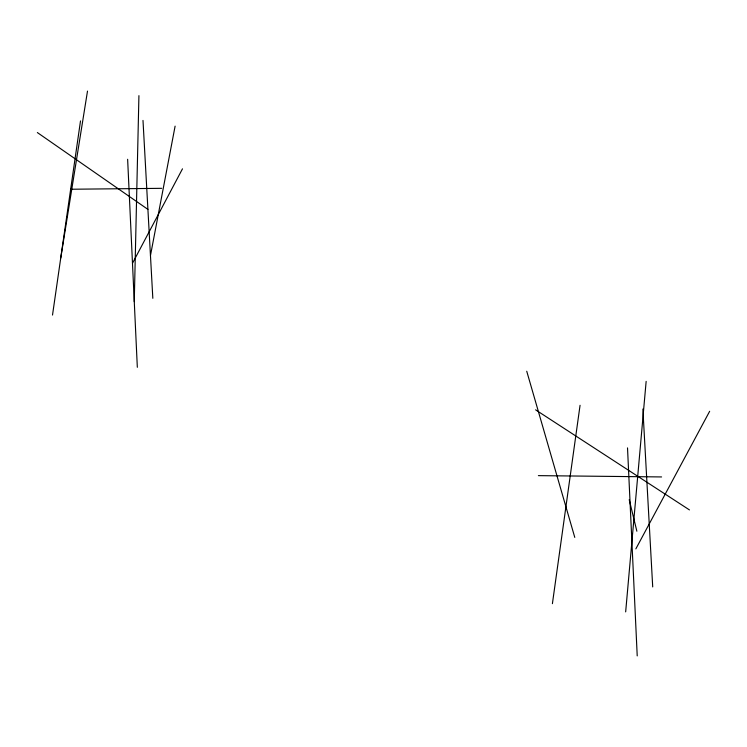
<?xml version="1.0" encoding="UTF-8"?>
<svg xmlns="http://www.w3.org/2000/svg" width="747" height="747" viewBox="0 0 747 747"><rect width="100%" height="100%" fill="white"/><g stroke="black" fill="none" stroke-linecap="round" stroke-linejoin="round"><path stroke-width="1.12" d="M134.264 301.629L138.923 95.653M625.659 611.886L646.146 381.381M552.407 603.669L580.064 405.294M52.514 315.057L80.508 120.921M60.722 258.126L87.502 91.097M150.464 255.549L175.106 126.14M132.48 263.289L182.483 168.831M635.856 548.868L709.65 411.289M70.657 189.243L161.697 188.328M538.382 475.634L661.59 476.941M535.571 409.814L689.453 509.912M37.35 132.555L147.906 209.375M526.738 371.24L574.779 537.401M629.217 499.668L636.864 531.22M642.878 409.048L652.71 586.927M142.994 120.435L152.827 298.314M627.517 447.892L637.219 655.903M127.634 159.288L137.327 367.3"/></g></svg>
